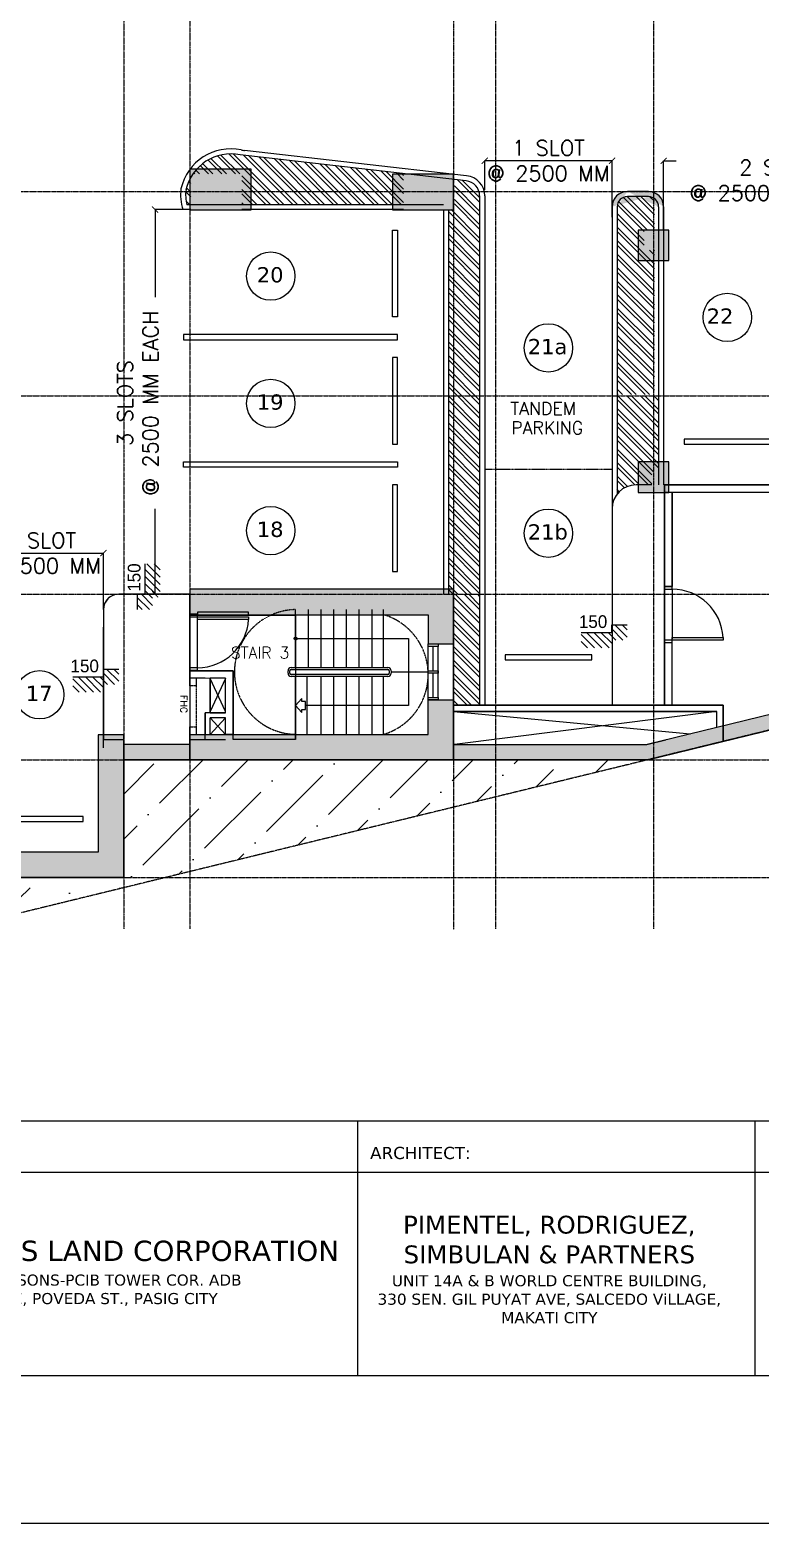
# Model space of a CAD drawing. Header units: inches. Extents: x -189245 to 740841, y -215444 to 469401.
# Drawn here: x -30180 to -15841, y 109162 to 138490 of the extents above; entities that cross this region are included whole.
import ezdxf
from ezdxf.enums import TextEntityAlignment as Align

# ---------------------------------------------------------------- set-up
doc = ezdxf.new("R2010")
doc.units = ezdxf.units.IN
doc.header["$LTSCALE"] = 10
doc.header["$MEASUREMENT"] = 0
for name, pattern in [('GRID NORMAL$0$GRID BASEMENT$0$GRID GROUND$0$GRID$0$$0$PHANTOM', [2.5, 1.25, -0.25, 0.25, -0.25, 0.25, -0.25]), ('HIDDEN', [0.375, 0.25, -0.125]), ('LEOJ', [0.3, 0.2, -0.1])]:
    doc.linetypes.add(name, pattern=pattern)
for name, color, linetype in [('3', 252, 'Continuous'), ('A-CMU PLASTER', 8, 'Continuous'), ('A-CMU WALL', 4, 'Continuous'), ('A-COLUMN HATCH', 252, 'Continuous'), ('a-dim', 8, 'Continuous'), ('A-DOOR', 1, 'Continuous'), ('A-GRID', 8, 'Continuous'), ('A-HATCH-CMU', 8, 'Continuous'), ('A-HATCH-SOLID', 252, 'Continuous'), ('A-HIDDEN', 2, 'HIDDEN'), ('A-PARKING', 252, 'Continuous'), ('A-PARKING EQUIPMENTS', 2, 'Continuous'), ('A-RETAINING HATCH', 252, 'Continuous'), ('A-ROAD', 252, 'Continuous'), ('A-SHEARWALL', 6, 'Continuous'), ('A-STAIR', 1, 'Continuous'), ('A-TEXT', 3, 'Continuous'), ('A-WINDOW', 2, 'Continuous'), ('COL SETOUT', 1, 'Continuous'), ('ELEVATION MARK', 2, 'Continuous'), ('TEXT', 3, 'Continuous'), ('TSG- floor elevations', 251, 'Continuous'), ('TSG- WALL 100', 244, 'Continuous')]:
    doc.layers.add(name, color=color, linetype=linetype)
doc.layers.add('DEFPOINT', color=7, linetype='Continuous', plot=False)
doc.layers.add('Defpoints @ 1', color=7, linetype='Continuous', plot=False)
doc.styles.add('loudet_font200', font='romans.shx')
doc.styles.add('PRSP_Simplex', font='simplex.shx')
doc.styles.add('ROMANS 300', font='romans.shx', dxfattribs={"height": 300})
doc.styles.add('VERDANA', font='verdana.TTF')
doc.dimstyles.get("Standard").update_dxf_attribs({"dimtxt": 0.18, "dimasz": 0.18, "dimexe": 0.18, "dimexo": 0.0625, "dimgap": 0.09, "dimtad": 0, "dimtih": 1, "dimtoh": 1, "dimdec": 4, "dimzin": 0, "dimdsep": 46, "dimtxsty": 'Standard', "dimcen": 0.09, "dimadec": 0, "dimazin": 0, "dimtfac": 1, "dimtdec": 4, "dimtofl": 0, "dimtmove": 0, "dimatfit": 3, "dimfxl": 1, "dimtolj": 1, "dimtzin": 0, "dimarcsym": 0})
pattern_1 = [(135, (-33710.7, 11970.54), (-132.58252, -132.58252), []), (135, (-33710.7, 12058.93), (-132.58252, -132.58252), [])]

# ---------------------------------------------------------------- blocks, each defined once
blk = doc.blocks.new('Park-slot2')
at = {"color": 1}
blk.add_lwpolyline([(800, 1200), (5000, 1200), (5000, 1300), (800, 1300)], close=True, dxfattribs=at)
at = {"color": 2}
blk.add_lwpolyline([(800, 850), (900, 850), (900, -850), (800, -850)], close=True, dxfattribs=at)
blk = doc.blocks.new('STEP')
at = {"color": 1}
for p, q in [((-196, -300), (-496, 0)), ((-54, -300), (-354, 0)), ((0, -213), (-213, 0)), ((220, -150), (0, 70)), ((300, -89), (61, 150)), ((300, 53), (203, 150)), ((-337, -300), (-600, -37)), ((-479, -300), (-600, -179)), ((78, -150), (-72, 0))]:
    blk.add_line(p, q, dxfattribs=at)
at = {"color": 3}
blk.add_lwpolyline([(-600, 0), (0, 0), (0, 150), (300, 150)], dxfattribs=at)
blk.add_attdef('000', (-646, 88), '', height=250, dxfattribs=at)
blk = doc.blocks.new('SW4')
at = {"layer": 'A-HATCH-SOLID', "ltscale": 2}
blk.add_hatch(color=254, dxfattribs=at).paths.add_polyline_path([(500, 500), (500, -575), (0, -575), (0, 0), (-4675, 0), (-4675, 500)])
at = {"layer": 'A-SHEARWALL', "color": 4}
blk.add_lwpolyline([(-4675, 500), (-4675, 0), (0, 0), (0, -575), (500, -575), (500, 500), (-4675, 500)], dxfattribs=at)
blk = doc.blocks.new('_ARCHTICK')
at = {"color": 0, "linetype": 'ByBlock', "ltscale": 20, "const_width": 0.15}
blk.add_lwpolyline([(-0.5, -0.5), (0.5, 0.5)], dxfattribs=at)
blk = doc.blocks.new('*D915')
at = {"layer": 'a-dim', "color": 1, "lineweight": -2}
for p, q in [((-17736, 134561), (-17736, 135919)), ((-17736, 135919), (-17487, 135919)), ((-12736, 135919), (-13330, 135919)), ((-12736, 134254), (-12736, 135919))]:
    blk.add_line(p, q, dxfattribs=at)
at = {"layer": 'Defpoints', "color": 0}
for p in [(-12736, 135919), (-17736, 134561), (-12736, 134254)]:
    blk.add_point(p, dxfattribs=at)
at = {"layer": 'a-dim', "color": 1, "lineweight": -2, "xscale": 120, "yscale": 120, "zscale": 120, "rotation": 180}
blk.add_blockref('_ARCHTICK', (-17736, 135919), dxfattribs=at)
at = {"layer": 'a-dim', "color": 1, "lineweight": -2, "xscale": 120, "yscale": 120, "zscale": 120}
blk.add_blockref('_ARCHTICK', (-12736, 135919), dxfattribs=at)
at = {"layer": 'a-dim', "color": 3, "insert": (-15409, 135535), "char_height": 300, "attachment_point": 5, "style": 'ROMANS 300'}
blk.add_mtext('\\A1;2 SLOTS\\P@ 2500 MM EACH', dxfattribs=at)
blk = doc.blocks.new('*D736')
at = {"layer": 'a-dim', "color": 1, "lineweight": -2}
for p, q in [((-27175, 134961), (-27720, 134961)), ((-27720, 134961), (-27720, 133239)), ((-27720, 127404), (-27720, 129081)), ((-27036, 127404), (-27720, 127404))]:
    blk.add_line(p, q, dxfattribs=at)
at = {"layer": 'Defpoints', "color": 0}
for p in [(-27720, 134961), (-27175, 134961), (-27036, 127404)]:
    blk.add_point(p, dxfattribs=at)
at = {"layer": 'a-dim', "color": 1, "lineweight": -2, "xscale": 120, "yscale": 120, "zscale": 120}
for p, rotation in [((-27720, 134961), 90), ((-27720, 127404), 270)]:
    blk.add_blockref('_ARCHTICK', p, dxfattribs=dict(at, rotation=rotation))
at = {"layer": 'a-dim', "color": 3, "insert": (-28061, 131160), "char_height": 300, "attachment_point": 5, "rotation": 90, "style": 'ROMANS 300'}
blk.add_mtext('\\A1;3 SLOTS \\P@ 2500 MM EACH', dxfattribs=at)
blk = doc.blocks.new('*D918')
at = {"layer": 'a-dim', "color": 1, "lineweight": -2}
for p, q in [((-31236, 127637), (-31236, 128213)), ((-31236, 128213), (-28736, 128213)), ((-28736, 127104), (-28736, 128213))]:
    blk.add_line(p, q, dxfattribs=at)
at = {"layer": 'Defpoints', "color": 0}
for p in [(-28736, 128213), (-31236, 127637), (-28736, 127104)]:
    blk.add_point(p, dxfattribs=at)
at = {"layer": 'a-dim', "color": 1, "lineweight": -2, "xscale": 120, "yscale": 120, "zscale": 120, "rotation": 180}
blk.add_blockref('_ARCHTICK', (-31236, 128213), dxfattribs=at)
at = {"layer": 'a-dim', "color": 1, "lineweight": -2, "xscale": 120, "yscale": 120, "zscale": 120}
blk.add_blockref('_ARCHTICK', (-28736, 128213), dxfattribs=at)
at = {"layer": 'a-dim', "color": 3, "insert": (-29986, 128213), "char_height": 300, "attachment_point": 5, "style": 'ROMANS 300'}
blk.add_mtext('\\A1;1 SLOT\\P@ 2500 MM', dxfattribs=at)
blk = doc.blocks.new('*D746')
at = {"layer": 'a-dim', "color": 1, "lineweight": -2}
for p, q in [((-21248, 135345), (-21248, 135921)), ((-21248, 135921), (-18748, 135921)), ((-18748, 134812), (-18748, 135921))]:
    blk.add_line(p, q, dxfattribs=at)
at = {"layer": 'Defpoints', "color": 0}
for p in [(-18748, 135921), (-21248, 135345), (-18748, 134812)]:
    blk.add_point(p, dxfattribs=at)
at = {"layer": 'a-dim', "color": 1, "lineweight": -2, "xscale": 120, "yscale": 120, "zscale": 120, "rotation": 180}
blk.add_blockref('_ARCHTICK', (-21248, 135921), dxfattribs=at)
at = {"layer": 'a-dim', "color": 1, "lineweight": -2, "xscale": 120, "yscale": 120, "zscale": 120}
blk.add_blockref('_ARCHTICK', (-18748, 135921), dxfattribs=at)
at = {"layer": 'a-dim', "color": 3, "insert": (-19998, 135921), "char_height": 300, "attachment_point": 5, "style": 'ROMANS 300'}
blk.add_mtext('\\A1;1 SLOT\\P@ 2500 MM', dxfattribs=at)
blk = doc.blocks.new('1')
at = {"layer": 'A-DOOR'}
blk.add_circle((0, 0), 475, dxfattribs=at)
at = {"layer": 'TEXT', "style": 'VERDANA'}
blk.add_attdef('15B', (-404, -124), '', height=300, dxfattribs=at)

msp = doc.modelspace()

# ---------------------------------------------------------------- hatches: boundary and pattern name
at = {"layer": 'A-HATCH-CMU'}
h = msp.add_hatch(dxfattribs=at)
h.set_pattern_fill('ANSI36', color=256, scale=5000, style=0)
h.set_pattern_definition([(45, (-33710.7, 121641.35), (331.456, 1215.34), [1562.5, -312.5, 0, -312.5])])
h.paths.add_polyline_path([(-28335.98035, 124153.88317), (-28335.98035, 121841.34986), (-28700.96013, 121841.34986), (-28700.96013, 121641.34986), (-36602.47888, 121641.34986), (-37502.59696, 126785.80913), (-38391.62622, 134053.11762), (-38907.60135, 141356.50818), (-39048.76609, 148656.51947), (-38812.2577, 155943.94953), (-38588.89224, 158599.02413), (-38199.30315, 163229.69781), (-37238.09484, 170299.74916), (-36403.45569, 174766.41645), (-28335.96471, 174766.41645), (-28335.96471, 172453.88317), (-19618.61237, 172453.88317), (-36484.54038, 177284.87615), (-37120.38529, 173852.79345), (-37737.27581, 170427.90716), (-38664.92755, 163146.76286), (-39219.51338, 155817.71555), (-39288.65133, 152160.97082), (-39395.69804, 148489.83325), (-39192.1149, 141152.6571), (-38901.93197, 137484.11599), (-38566.09667, 133618.77037), (-38134.21254, 130166.69027), (-37699.22107, 126842.89482), (-37028.10899, 123095.04311), (-36380.58756, 119679.47698), (-18533.81449, 124037.89483), (-18533.81449, 124153.88317)])
at = {"layer": 'A-HATCH-SOLID', "ltscale": 2}
for points in [[(-22360.98035, 124653.88317), (-22360.98035, 125328.88317), (-21860.98035, 125328.88317), (-21860.98035, 124653.88317), (-21860.98035, 124153.88317), (-27035.98035, 124153.88317), (-27035.98035, 124653.88317)], [(-28335.98035, 124641.34986), (-28835.98035, 124641.34986), (-28835.98035, 122341.34986), (-33710.98035, 122341.34986), (-33710.98035, 121841.34986), (-28335.98035, 121841.34986)]]:
    msp.add_hatch(color=254, dxfattribs=at).paths.add_polyline_path(points)
at = {"layer": 'A-PARKING'}
h = msp.add_hatch(dxfattribs=at)
h.set_pattern_fill('ANSI32', color=8, scale=500, angle=90, style=0)
h.set_pattern_definition(pattern_1)
h.paths.add_polyline_path([(-27017.02597, 135599.94389, 0.0747429177), (-27113.97969, 135350.54691, 0.0121389582), (-27118.33467, 135313.67506), (-27017.02597, 135313.69086)])
h.paths.add_polyline_path([(-27017.02597, 135313.69086), (-27118.33467, 135313.67506, 0.0857024991), (-27098.13381, 135054.20404), (-27017.02597, 135054.20833)])
h.paths.add_polyline_path([(-26049.67581, 136033.27229, 0.3036279182), (-26978.69004, 135661.07958), (-26017.02597, 135661.07958), (-26017.02597, 135313.84681), (-22842.05731, 135314.34193), (-22842.05731, 135661.66683), (-22800.57559, 135661.66683)])
h.paths.add_polyline_path([(-22842.05731, 135314.34193), (-26017.02597, 135313.84681), (-26017.02597, 135054.26121), (-22842.05731, 135054.42911)])
h.paths.add_polyline_path([(-21613.94681, 135525.94996), (-21842.05731, 135552.03937), (-21842.05731, 135314.49788), (-21361.26009, 135314.57286, 0.2990922255)])
h.paths.add_polyline_path([(-21348.48035, 135227.94419, 0.0733646331), (-21361.26009, 135314.57286), (-21842.05731, 135314.49788), (-21842.05731, 134961.66683), (-21960.98072, 134961.66683), (-21960.78461, 131327.00811), (-21348.48035, 131327.46567)])
h.paths.add_polyline_path([(-21348.48035, 131327.46567), (-21960.78461, 131327.00811), (-21960.57333, 127411.07958), (-21348.48035, 127411.07958)])
h = msp.add_hatch(dxfattribs=at)
h.set_pattern_fill('ANSI32', color=8, scale=500, angle=90, style=0)
h.set_pattern_definition(pattern_1)
h.paths.add_polyline_path([(-17917.02598, 134161.07958), (-18117.02597, 134161.07958), (-18117.02597, 134561.07958), (-17917.02598, 134561.07958), (-17917.02598, 135175.78492, 0.1607200889), (-18036.05227, 135215.05925), (-18448.55227, 135215.05925, 0.4220904961), (-18648.48035, 135009.6962), (-18648.48035, 131329.48334), (-17917.02598, 131330.02994)])
h = msp.add_hatch(dxfattribs=at)
h.set_pattern_fill('ANSI32', color=8, scale=500, angle=90, style=0)
h.set_pattern_definition([(135, (-18648.48, 129373.06), (-132.583, -132.583), []), (135, (-18648.48, 129461.44), (-132.583, -132.583), [])])
h.paths.add_polyline_path([(-17935.98036, 131304.45048), (-18648.48035, 131304.42483), (-18648.48035, 129373.05553, -0.2307292454), (-18277.48035, 129553.88317), (-17967.02597, 129553.88317), (-17967.02597, 129803.88317), (-17935.98036, 129803.88317)])
h.paths.add_polyline_path([(-17836.0034, 131304.45408), (-17935.98036, 131304.45048), (-17935.98036, 129803.88317), (-17835.98364, 129803.88317)])
h = msp.add_hatch(dxfattribs=at)
h.set_pattern_fill('ANSI32', color=8, scale=500, angle=90, style=0)
h.set_pattern_definition([(135, (-21860.98, 125228.88), (-132.583, -132.583), []), (135, (-21860.98, 125317.27), (-132.583, -132.583), [])])
h.paths.add_polyline_path([(-21348.48035, 127403.88317), (-21860.98035, 127403.88317), (-21860.98035, 127003.88317), (-21860.98035, 126328.88317), (-21860.98035, 125228.88317), (-21348.48035, 125228.88317)])
at = {"layer": 'A-RETAINING HATCH', "ltscale": 2}
h = msp.add_hatch(color=256, dxfattribs=at)
h.paths.add_polyline_path([(-33710.98035, 174466.41645), (-36154.79826, 174466.41645), (-36919.45453, 170416.55586), (-36940.82955, 170259.33448), (-37901.00309, 163196.89424), (-38512.67928, 155926.09267), (-38748.67197, 148654.55267), (-38607.80593, 141369.98807), (-38092.91343, 134081.92157), (-37205.75487, 126829.90499), (-36385.40563, 122141.34986), (-33710.98035, 122141.34986), (-33710.98035, 121841.34986), (-36637.47257, 121841.34986), (-37502.59696, 126785.80913), (-38391.62622, 134053.11762), (-38907.60135, 141356.50819), (-39048.76609, 148656.51948), (-38812.25769, 155943.94953), (-38199.35805, 163229.29404), (-37238.09484, 170299.74916), (-37215.67917, 170464.62491), (-36403.45569, 174766.41645), (-33710.98035, 174766.41648)])
h.paths.add_polyline_path([(-27035.98035, 172453.88317), (-28335.98035, 172453.88317), (-28335.98035, 172153.88317), (-27035.98035, 172153.88317)])
h.paths.add_polyline_path([(-21635.94908, 172153.88317), (-19660.62503, 172153.88317), (-15035.94908, 170832.68086), (-15035.94908, 167153.88317), (-2158.97239, 167153.88317), (13464.01965, 162690.59265), (13464.01965, 155053.88317), (13764.01965, 155053.88317), (13764.01965, 162916.88895), (-2116.95962, 167453.88314), (-14735.94908, 167453.88314), (-14735.94908, 171058.97715), (-19618.61237, 172453.88317), (-21635.94908, 172453.88317)])
h.paths.add_polyline_path([(13464.01965, 132157.45303), (13464.01965, 141553.41648), (13764.01965, 141553.41648), (13764.01965, 131921.89602), (13764.01966, 131921.89602), (-18046.87211, 124153.88317), (-21860.98035, 124153.88317), (-21860.98035, 124453.88317), (-18082.97077, 124453.88317)])
h.paths.add_polyline_path([(-27035.98035, 124453.88317), (-28335.98035, 124453.88317), (-28335.98035, 124153.88317), (-27035.98035, 124153.88317)])
h.paths.add_polyline_path([(13464.01965, 147553.88317), (13464.01965, 149053.41648)])
edge = h.paths.add_edge_path()
edge.add_line((13764.01965, 155053.88317), (13764.01965, 162916.88895))
edge.add_line((13464.01965, 155053.88317), (13464.01965, 162053.88317))
edge.add_line((13464.01965, 150653.88317), (13464.01965, 153553.41648))
edge.add_line((13464.01965, 143153.88317), (13464.01965, 145953.88317))
edge.add_line((13464.01965, 150653.88317), (13464.01965, 153353.88317))
edge.add_line((13464.01965, 143253.88317), (13464.01965, 145953.88317))
h.paths.add_polyline_path([(-21635.94908, 172453.88317), (-21860.98035, 172453.88317), (-21860.98035, 172153.88317), (-21635.94908, 172153.88317)])
h.paths.add_polyline_path([(13764.01965, 153553.41648), (13364.01965, 153553.41648), (13364.01965, 150553.41648), (13764.01965, 150553.41648)])
h.paths.add_polyline_path([(13764.01965, 149053.41648), (13364.01965, 149053.41648), (13364.01965, 147553.41648), (13764.01965, 147553.41648)])
h.paths.add_polyline_path([(13764.01965, 146053.41648), (13364.01965, 146053.41648), (13364.01965, 143053.41648), (13764.01965, 143053.41648)])
at = {"layer": 'COL SETOUT'}
h = msp.add_hatch(color=254, dxfattribs=at)
h.paths.add_polyline_path([(4864.01965, 164688.56028), (5464.01965, 164688.56028), (5464.01965, 165288.56028), (4864.01965, 165288.56028)])
h.paths.add_polyline_path([(-3235.98035, 166677.88317), (-2635.98035, 166677.88317), (-2635.98035, 167277.88317), (-3235.98035, 167277.88317)])
h.paths.add_polyline_path([(-9235.98035, 166677.88317), (-8635.98035, 166677.88317), (-8635.98035, 167277.88317), (-9235.98035, 167277.88317)])
h.paths.add_polyline_path([(-9235.98035, 162053.88317), (-8635.98035, 162053.88317), (-8635.98035, 162653.88317), (-9235.98035, 162653.88317)])
h.paths.add_polyline_path([(-15235.98035, 162053.88317), (-14635.98035, 162053.88317), (-14635.98035, 162653.88317), (-15235.98035, 162653.88317)])
h.paths.add_polyline_path([(-15235.98035, 166677.88317), (-14635.98035, 166677.88317), (-14635.98035, 167277.88317), (-15235.98035, 167277.88317)])
h.paths.add_polyline_path([(-23060.98035, 161653.88317), (-23060.98035, 160953.88317), (-21860.98035, 160953.88317), (-21860.98035, 161653.88317)])
h.paths.add_polyline_path([(-33710.98035, 169753.88317), (-33710.98035, 169053.88317), (-32510.98035, 169053.88317), (-32510.98035, 169753.88317)])
h.paths.add_polyline_path([(-33710.98035, 165653.88317), (-33710.98035, 164953.88317), (-32510.98035, 164953.88317), (-32510.98035, 165653.88317)])
h.paths.add_polyline_path([(-33710.98035, 157653.88317), (-33710.98035, 156953.88317), (-32510.98035, 156953.88317), (-32510.98035, 157653.88317)])
h.paths.add_polyline_path([(-33010.98035, 148903.88317), (-33710.98035, 148903.88317), (-33710.98035, 147703.88317), (-33010.98035, 147703.88317)])
h.paths.add_polyline_path([(-27035.98035, 135753.88317), (-27035.98035, 134953.88317), (-25835.98035, 134953.88317), (-25835.98035, 135753.88317)])
h.paths.add_polyline_path([(-23060.98035, 135653.88317), (-23060.98035, 134953.88317), (-21860.98035, 134953.88317), (-21860.98035, 135653.88317)])
h.paths.add_polyline_path([(-33710.98035, 131653.88317), (-33710.98035, 130953.88317), (-32510.98035, 130953.88317), (-32510.98035, 131653.88317)])
h.paths.add_polyline_path([(-33710.98035, 127553.88317), (-33710.98035, 126853.88317), (-32510.98035, 126853.88317), (-32510.98035, 127553.88317)])
h = msp.add_hatch(color=254, dxfattribs=at)
h.paths.add_polyline_path([(-18235.97976, 129403.88317), (-17635.97976, 129403.88317), (-17635.97976, 130003.88317), (-18235.97976, 130003.88317)])
h.paths.add_polyline_path([(-12235.98035, 129403.88317), (-11635.98035, 129403.88317), (-11635.98035, 130003.88317), (-12235.98035, 130003.88317)])
h.paths.add_polyline_path([(-6235.98035, 129404.3497), (-5635.98035, 129404.3497), (-5635.98035, 130004.3497), (-6235.98035, 130004.3497)])
h.paths.add_polyline_path([(-235.98035, 129403.88317), (364.01965, 129403.88317), (364.01965, 130003.88317), (-235.98035, 130003.88317)])
h.paths.add_polyline_path([(2664.01965, 129403.88317), (3264.01965, 129403.88317), (3264.01965, 130003.88317), (2664.01965, 130003.88317)])
h.paths.add_polyline_path([(7035.56447, 130308.82722), (7618.85782, 130449.42904), (7478.256, 131032.72238), (6894.96265, 130892.12056)])
h.paths.add_polyline_path([(6106.23214, 134433.58392), (6690.85418, 134568.55455), (6555.88354, 135153.17659), (5971.2615, 135018.20596)])
h.paths.add_polyline_path([(13158.19799, 131805.44429), (13741.49134, 131946.0461), (13600.88952, 132529.33945), (13017.59617, 132388.73763)])
h.paths.add_polyline_path([(13179.2615, 136120.38991), (13763.88354, 136255.36054), (13628.91291, 136839.98258), (13044.29087, 136705.01195)])
h.paths.add_polyline_path([(13164.01965, 141553.88317), (13764.01965, 141553.88317), (13764.01965, 143053.88317), (13164.01965, 143053.88317)])
h.paths.add_polyline_path([(13164.01965, 146053.88317), (13764.01965, 146053.88317), (13764.01965, 147553.88317), (13164.01965, 147553.88317)])
h.paths.add_polyline_path([(13164.01965, 149053.88317), (13764.01965, 149053.88317), (13764.01965, 150553.88317), (13164.01965, 150553.88317)])
h.paths.add_polyline_path([(13164.01965, 153553.88317), (13764.01965, 153553.88317), (13764.01965, 155053.88317), (13164.01965, 155053.88317)])
h.paths.add_polyline_path([(13164.01965, 162076.48206), (13764.01965, 162076.48206), (13764.01965, 162676.48206), (13164.01965, 162676.48206)])
h.paths.add_polyline_path([(5664.01965, 162053.88317), (6264.01965, 162053.88317), (6264.01965, 162653.88317), (5664.01965, 162653.88317)], flags=17)
h.paths.add_polyline_path([(-285.98035, 146353.88317), (414.01965, 146353.88317), (414.01965, 147553.88317), (-285.98035, 147553.88317)], flags=17)
h.paths.add_polyline_path([(-285.98035, 141553.88317), (414.01965, 141553.88317), (414.01965, 142753.88317), (-285.98035, 142753.88317)], flags=17)
h.paths.add_polyline_path([(-6285.98035, 141553.88317), (-5585.98035, 141553.88317), (-5585.98035, 142753.88317), (-6285.98035, 142753.88317)], flags=17)
h.paths.add_polyline_path([(-12285.98035, 141553.88317), (-11585.98035, 141553.88317), (-11585.98035, 142753.88317), (-12285.98035, 142753.88317)], flags=17)
h.paths.add_polyline_path([(-12285.98035, 146353.88317), (-11585.98035, 146353.88317), (-11585.98035, 147553.88317), (-12285.98035, 147553.88317)], flags=17)
h.paths.add_polyline_path([(-18285.98035, 146353.88317), (-17585.98035, 146353.88317), (-17585.98035, 147553.88317), (-18285.98035, 147553.88317)])
edge = h.paths.add_edge_path()
edge.add_line((-2592.23035, 167053.88317), (6331.07934, 162203.88317))
edge.add_arc((-11742.23035, 141353.88317), 200, 270, 360)
edge.add_arc((-11742.23035, 141353.88317), 300, 270, 360)
edge.add_line((-12142.23035, 141153.88317), (-11742.23035, 141153.88317))
edge.add_line((-12142.23035, 141053.88317), (-11742.23035, 141053.88317))
edge.add_arc((-12142.23035, 141353.88317), 200, 180, 270)
edge.add_arc((-12142.23035, 141353.88317), 300, 180, 270)
h = msp.add_hatch(color=254, dxfattribs=at)
h.paths.add_polyline_path([(-18235.98036, 133958.04826), (-17635.98036, 133958.04826), (-17635.98036, 134558.04826), (-18235.98036, 134558.04826)])
h.paths.add_polyline_path([(-235.98133, 133960.69607), (364.01867, 133960.69607), (364.01867, 134560.69607), (-235.98133, 134560.69607)])
h.paths.add_polyline_path([(-6235.98121, 133959.83461), (-5635.98121, 133959.83461), (-5635.98121, 134559.83461), (-6235.98121, 134559.83461)])
h.paths.add_polyline_path([(-12235.98108, 133958.96918), (-11635.98108, 133958.96918), (-11635.98108, 134558.96918), (-12235.98108, 134558.96918)])
edge = h.paths.add_edge_path()
edge.add_arc((-18036.05227, 135015.05925), 200, 0, 90)
edge.add_arc((-18036.05227, 135015.05925), 300, 0, 90)
edge.add_arc((-18448.55227, 135015.05925), 200, 90, 180)
edge.add_arc((-18448.55227, 135015.05925), 300, 90, 180)
edge.add_line((-18036.05227, 135215.05925), (-18448.55227, 135215.05925))
edge.add_line((-18036.05227, 135315.05925), (-18448.55227, 135315.05925))
h.paths.add_polyline_path([(-5089.55178, 136586.54288), (-782.40892, 136586.54288), (-782.40892, 135636.54288), (-5089.55178, 135636.54288)], flags=9)
h.paths.add_polyline_path([(-11089.55178, 136330.10951), (-6782.40892, 136330.10951), (-6782.40892, 135380.10951), (-11089.55178, 135380.10951)], flags=9)
h.paths.add_polyline_path([(-17562.28101, 136010.10951), (-13255.13815, 136010.10951), (-13255.13815, 135060.10951), (-17562.28101, 135060.10951)], flags=9)

# ---------------------------------------------------------------- linework, layer by layer
at = {"color": 2}
for points in [[(-26885.98035, 126961.04379), (-26885.98035, 127011.04379), (-27035.98035, 127011.04379), (-27035.98035, 126961.04379)], [(-26885.98035, 127053.88317), (-26885.98035, 127003.88317), (-25885.98035, 127003.88317), (-25885.98035, 127053.88317)], [(-26885.98035, 125911.04379), (-26885.98035, 125961.04379), (-27035.98035, 125961.04379), (-27035.98035, 125911.04379)], [(-29135.96435, 122941.35245), (-29135.96435, 123041.35245), (-30835.96435, 123041.35245), (-30835.96435, 122941.35245)]]:
    msp.add_lwpolyline(points, close=True, dxfattribs=at)
at = {"layer": '3', "color": 3, "linetype": 'GRID NORMAL$0$GRID BASEMENT$0$GRID GROUND$0$GRID$0$$0$PHANTOM', "flags": 128}
msp.add_lwpolyline([(17371.35219, 161873.70839), (16907.36937, 153196.10388), (17289.02822, 141092.11956), (18264.2428, 133020.82124), (-36399.54194, 119672.28056), (-37656.67603, 126517.80566), (-38611.74904, 133815.57488), (-39192.1149, 141152.6571), (-39395.69803, 148489.83325), (-39219.51338, 155817.71555), (-38664.92755, 163146.76286), (-37737.27581, 170427.90716), (-36503.49476, 177277.67973), (17390.30657, 161880.9048)], dxfattribs=at)
msp.add_lwpolyline([(17371.35219, 161873.70839), (16907.36937, 153196.10388), (17289.02822, 141092.11956), (18264.2428, 133020.82124), (-36399.54194, 119672.28056), (-37656.67603, 126517.80566), (-38611.74904, 133815.57488), (-39192.1149, 141152.6571), (-39395.69803, 148489.83325), (-39219.51338, 155817.71555), (-38664.92755, 163146.76286), (-37737.27581, 170427.90716), (-36503.49476, 177277.67973), (17390.30657, 161880.9048)], dxfattribs=at)
at = {"layer": 'A-CMU PLASTER'}
for p, q in [((-12123.27597, 129553.88317), (-17717.02597, 129553.88317)), ((-17717.02597, 129553.88317), (-17717.02597, 127555.6861)), ((-17567.02597, 129403.88317), (-17567.02597, 127555.6861)), ((-12123.27597, 129403.88317), (-17567.02597, 129403.88317))]:
    msp.add_line(p, q, dxfattribs=at)
at = {"layer": 'A-CMU WALL'}
for p, q in [((-17717.02597, 127555.6861), (-17567.02597, 127555.6861)), ((-17717.02597, 126455.6861), (-17567.02597, 126455.6861)), ((-16692.02597, 125103.88317), (-21860.98035, 125103.88317)), ((-16692.02597, 124793.54284), (-16692.02597, 125103.88317)), ((-16567.02597, 125228.88317), (-16567.02597, 124824.06703)), ((-21842.02597, 124453.88317), (-18064.01639, 124453.88317)), ((-18064.01639, 124453.88317), (-17692.02597, 124544.72081))]:
    msp.add_line(p, q, dxfattribs=at)
at = {"layer": 'A-CMU WALL', "color": 8}
for p, q in [((-17717.02597, 126455.6861), (-17717.02597, 125228.88317)), ((-17717.02597, 125228.88317), (-21860.98035, 125228.88317)), ((-16567.02597, 125228.88317), (-17567.02597, 125228.88317))]:
    msp.add_line(p, q, dxfattribs=at)
at = {"layer": 'A-CMU WALL', "color": 1, "linetype": 'Continuous'}
for p, q in [((-26336.97134, 125102.88317), (-26636.97134, 125752.88317)), ((-26336.97134, 125752.88317), (-26636.97134, 125102.88317)), ((-26336.97134, 124652.88317), (-26636.97134, 124977.88317)), ((-26336.97134, 124977.88317), (-26636.97134, 124652.88317))]:
    msp.add_line(p, q, dxfattribs=at)
at = {"layer": 'A-CMU WALL', "linetype": 'Continuous'}
for p, q in [((-26636.97134, 125077.88317), (-26636.97134, 125752.88317)), ((-26636.97134, 124652.88317), (-26636.97134, 124977.88317)), ((-26636.41311, 124652.88199), (-26636.41311, 124977.88199)), ((-26736.97134, 124652.88317), (-26736.97134, 124653.88317))]:
    msp.add_line(p, q, dxfattribs=at)
at = {"layer": 'A-CMU WALL'}
for points in [[(-17567.02597, 127555.6861), (-17567.02597, 129403.88317), (-17717.02597, 129403.88317), (-17717.02597, 127555.6861)], [(-17717.02597, 126455.6861), (-17717.02597, 125228.88317)], [(-17567.02597, 125228.88317), (-17567.02597, 125228.88317), (-17567.02597, 126455.6861)], [(-17717.02597, 125228.88317), (-21860.98035, 125228.88317), (-21860.98035, 125103.88317), (-16692.02597, 125103.88317)], [(-16567.02597, 125103.88317), (-16567.02597, 125228.88317), (-17567.02597, 125228.88317)]]:
    msp.add_lwpolyline(points, dxfattribs=at)
msp.add_lwpolyline([(-17715.98035, 129553.88317), (2802.10639, 129553.88317), (2187.83942, 129403.88317), (-17715.98035, 129403.88317)], close=True, dxfattribs=at)
at = {"layer": 'A-CMU WALL', "linetype": 'Continuous'}
for points in [[(-26337.40409, 125077.88199), (-26736.41311, 125077.88199), (-26736.41311, 124652.88199)], [(-26336.97134, 125077.88317), (-26636.97134, 125077.88317)], [(-26336.97134, 124977.88317), (-26636.97134, 124977.88317)], [(-26335.98035, 124977.88317), (-26634.98936, 124977.88317)]]:
    msp.add_lwpolyline(points, dxfattribs=at)
at = {"layer": 'A-CMU WALL', "color": 8, "linetype": 'Continuous'}
msp.add_lwpolyline([(-26335.98035, 125077.88317), (-26634.98936, 125077.88317)], dxfattribs=at)
at = {"layer": 'A-COLUMN HATCH', "color": 2}
msp.add_line((-17967.02597, 129553.88317), (-18277.48035, 129553.88317), dxfattribs=at)
for points in [[(-22960.98035, 132054.19542), (-23060.98035, 132054.19542), (-23060.98035, 130354.19542), (-22960.98035, 130354.19542)], [(-19148.55219, 126114.59043), (-19148.55219, 126214.59043), (-20848.55219, 126214.59043), (-20848.55219, 126114.59043)]]:
    msp.add_lwpolyline(points, close=True, dxfattribs=at)
at = {"layer": 'A-DOOR', "color": 1}
for p, q in [((-17717.02597, 127505.6861), (-17717.02597, 126505.6861)), ((-17567.02597, 127505.6861), (-17567.02597, 126530.6861)), ((-27035.98035, 126953.88317), (-27035.98035, 125953.88317))]:
    msp.add_line(p, q, dxfattribs=at)
at = {"layer": 'A-DOOR', "color": 8}
for p, q in [((-27035.98035, 125961.04379), (-27035.98035, 126961.04379)), ((-26885.98035, 125961.04379), (-26885.98035, 126961.04379))]:
    msp.add_line(p, q, dxfattribs=at)
at = {"layer": 'A-DOOR', "color": 2}
for points in [[(-17567.02597, 127505.6861), (-17567.02597, 127555.6861), (-17717.02597, 127555.6861), (-17717.02597, 127505.6861)], [(-17567.02597, 126455.6861), (-17567.02597, 126505.6861), (-17717.02597, 126505.6861), (-17717.02597, 126455.6861)], [(-17567.02597, 126505.6861), (-17567.02597, 126555.6861), (-16567.02597, 126555.6861), (-16567.02597, 126505.6861)]]:
    msp.add_lwpolyline(points, close=True, dxfattribs=at)
at = {"layer": 'A-DOOR', "color": 1}
for centre, start, end in [((-17572.96407, 126498.11968), 3.275270886, 89.662330542), ((-26891.91845, 126968.61022), 270.337669458, 356.724729114)]:
    msp.add_arc(centre, 1007.58392, start, end, dxfattribs=at)
at = {"layer": 'A-GRID', "linetype": 'GRID NORMAL$0$GRID BASEMENT$0$GRID GROUND$0$GRID$0$$0$PHANTOM'}
for p, q in [((-28335.98035, 178562.49557), (-28335.98035, 120834.15344)), ((-27041.8204, 178559.12381), (-27041.8204, 120830.78168)), ((-21035.98035, 178562.49557), (-21035.98035, 120834.15344)), ((-17935.98035, 178562.49557), (-17935.98036, 120834.15344)), ((-21860.98035, 177562.64506), (-21860.98035, 120821.92861)), ((23234.69143, 135313.55423), (-43780.74842, 135303.88317))]:
    msp.add_line(p, q, dxfattribs=at)
at = {"layer": 'A-GRID', "color": 1}
for p, q in [((-21860.98035, 125103.88317), (-17214.43909, 124665.97295)), ((-16692.02597, 125103.88317), (-21842.02597, 124453.88317))]:
    msp.add_line(p, q, dxfattribs=at)
at = {"layer": 'A-GRID', "linetype": 'GRID NORMAL$0$GRID BASEMENT$0$GRID GROUND$0$GRID$0$$0$PHANTOM'}
for points in [[(-43780.71688, 131303.52018), (23234.69143, 131305.93244)], [(-43780.74842, 127403.88317), (23234.69143, 127403.88317)], [(-43780.74842, 124153.88317), (23234.69143, 124153.88317)], [(-43780.74842, 121841.34986), (23234.7224, 121841.34986)]]:
    msp.add_lwpolyline(points, dxfattribs=at)
at = {"layer": 'A-HIDDEN', "color": 1}
msp.add_line((-18748.48035, 129853.88317), (-21248.48035, 129853.88317), dxfattribs=at)
at = {"layer": 'A-PARKING EQUIPMENTS'}
for p, q in [((-26885.98035, 126961.04379), (-25885.98035, 126961.04379)), ((-26885.98035, 126911.04379), (-26885.98035, 126961.04379)), ((-25885.98035, 126911.04379), (-26885.98035, 126911.04379)), ((-25885.98035, 126961.04379), (-25885.98035, 126911.04379)), ((-27035.96485, 125604.01835), (-27035.96485, 125753.88317)), ((-26910.96485, 125604.01835), (-26910.96485, 125753.88317)), ((-27035.96485, 124654.15353), (-27035.96485, 124804.01835)), ((-26910.96485, 124654.15353), (-26910.96485, 124804.01835))]:
    msp.add_line(p, q, dxfattribs=at)
at = {"layer": 'A-PARKING EQUIPMENTS', "color": 3, "linetype": 'LEOJ'}
msp.add_lwpolyline([(-27035.96485, 124804.01835), (-26910.96485, 124804.01835), (-26910.96485, 125604.01835), (-27035.96485, 125604.01835)], close=True, dxfattribs=at)
at = {"layer": 'A-ROAD'}
for p, q in [((-21603.62035, 135625.42071), (-25963.33088, 136117.46641)), ((-21614.83535, 135526.05158), (-26049.67581, 136033.27229)), ((-21348.48035, 135227.94419), (-21348.48035, 125228.88317)), ((-21248.48035, 135227.94419), (-21248.48035, 125228.88317)), ((-18036.05227, 135315.05925), (-18448.55227, 135315.05925)), ((-18036.05227, 135215.05925), (-18448.55227, 135215.05925)), ((-27017.02597, 134961.07958), (-27174.61012, 134961.07958)), ((-22060.98564, 135054.47041), (-27098.13381, 135054.20404)), ((-22842.05731, 134961.66683), (-26017.02597, 134961.07958)), ((-22060.98072, 134961.66683), (-22060.57294, 127403.88317)), ((-21960.98072, 134961.66683), (-21960.57294, 127403.88856)), ((-18748.48035, 135008.49069), (-18748.48035, 129082.88317)), ((-18648.48035, 135009.6962), (-18648.48035, 129373.05553)), ((-17836.05228, 135015.12358), (-17835.98035, 129553.88317)), ((-17736.05227, 135015.05925), (-17735.98035, 129553.88317)), ((-27035.98035, 127403.88317), (-28435.946, 127403.88317)), ((-28735.946, 127103.88521), (-28735.96335, 124553.88317)), ((-28735.94836, 124388.16913), (-28736.07291, 126757.32144)), ((-28335.98035, 122391.34986), (-28335.98035, 123041.34986))]:
    msp.add_line(p, q, dxfattribs=at)
at = {"layer": 'A-ROAD', "color": 1}
msp.add_line((-18748.48035, 129082.88317), (-18748.48035, 125228.88317), dxfattribs=at)
at = {"layer": 'A-ROAD'}
for centre, radius, start, end in [((-26235.98033, 135152.7664), 1000, 78.053103126, 167.532775383), ((-24124.52902, 145131.83315), 9200, 258.053103126, 258.470656543), ((-26235.98033, 135152.7664), 900, 78.053103126, 167.532775383), ((-21648.48035, 135227.94419), 300, 0, 83.560731533), ((-21648.48035, 135227.94419), 400, 0, 83.560731533), ((-26356.89899, 135242.434), 864.76112, 171.607597023, 198.987088532), ((-26356.89899, 135242.434), 764.76112, 171.607597023, 194.248569819), ((-18448.55227, 135015.05925), 300, 90, 180), ((-18448.55227, 135015.05925), 200, 90, 180), ((-18036.05227, 135015.05925), 300, 0, 90), ((-18036.05227, 135015.05925), 200, 0, 90), ((-28435.946, 127103.88317), 300, 90, 179.999610236)]:
    msp.add_arc(centre, radius, start, end, dxfattribs=at)
at = {"layer": 'A-ROAD', "color": 1}
msp.add_arc((-18277.48035, 129082.88317), 471, 90, 180, dxfattribs=at)
at = {"layer": 'A-SHEARWALL'}
for p, q in [((-26335.98035, 125653.88317), (-26335.98035, 125653.88317)), ((-28335.98035, 124553.88317), (-28335.98035, 124553.88317)), ((-27035.98035, 124553.88317), (-26335.98035, 124553.88317))]:
    msp.add_line(p, q, dxfattribs=at)
at = {"layer": 'A-SHEARWALL', "ltscale": 2}
msp.add_lwpolyline([(-28335.98035, 124641.34986), (-28835.98035, 124641.34986), (-28835.98035, 122341.34986), (-33710.98035, 122341.34986), (-33710.98035, 121841.34986), (-28335.98035, 121841.34986), (-28335.98035, 124641.34986)], dxfattribs=at)
at = {"layer": 'A-SHEARWALL'}
msp.add_lwpolyline([(-28335.98035, 124153.88317), (-28335.98035, 123041.34986)], dxfattribs=at)
at = {"layer": 'A-STAIR', "color": 2, "linetype": 'Continuous'}
for p, q in [((-25110.98035, 125853.88317), (-25110.98035, 125903.88317)), ((-25072.98035, 125853.88317), (-25072.98035, 125903.88317)), ((-25047.98035, 125966.88317), (-24267.61707, 125966.88317)), ((-25047.98035, 125928.88317), (-23148.98035, 125928.88317)), ((-23148.98035, 125828.88317), (-25047.98035, 125828.88317)), ((-24267.61707, 125966.88317), (-23148.98035, 125966.88317)), ((-23123.98035, 125903.88317), (-23123.98035, 125853.88317)), ((-23085.98035, 125903.88317), (-23085.98035, 125853.88317)), ((-23148.98035, 125790.88317), (-25047.98035, 125790.88317))]:
    msp.add_line(p, q, dxfattribs=at)
at = {"layer": 'A-STAIR', "linetype": 'Continuous'}
msp.add_line((-23085.98035, 125878.88317), (-22359.70364, 125878.88317), dxfattribs=at)
for points in [[(-24960.98035, 125966.88317), (-24960.98035, 127103.88317)], [(-24710.98035, 125966.88317), (-24710.98035, 127103.88317)], [(-24460.98035, 125966.88317), (-24460.98035, 127103.88317)], [(-24210.98035, 125966.88317), (-24210.98035, 127103.88317)], [(-23960.98035, 125966.88317), (-23960.98035, 127103.88317)], [(-23710.98035, 125966.88317), (-23710.98035, 127103.88317)], [(-23460.98035, 125966.88317), (-23460.98035, 127103.88317)], [(-23235.98035, 125966.88317), (-23235.98035, 127103.88317)], [(-24960.98035, 124653.88317), (-24960.98035, 125790.88317)], [(-24960.98035, 124553.88317), (-24960.98035, 125690.88317)], [(-24735.98035, 124653.88317), (-24735.98035, 125790.88317)], [(-24460.98035, 124653.88317), (-24460.98035, 125790.88317)], [(-24210.98035, 124653.88317), (-24210.98035, 125790.88317)], [(-23960.98035, 124653.88317), (-23960.98035, 125790.88317)], [(-23710.98035, 124653.88317), (-23710.98035, 125790.88317)], [(-23460.98035, 124653.88317), (-23460.98035, 125790.88317)], [(-23235.98035, 124653.88317), (-23235.98035, 125790.88317)]]:
    msp.add_lwpolyline(points, dxfattribs=at)
at = {"layer": 'A-STAIR'}
msp.add_lwpolyline([(-24960.98035, 126535.38317), (-22742.48035, 126535.38317), (-22742.48035, 125222.38317), (-24767.85549, 125222.38317)], dxfattribs=at)
at = {"layer": 'A-STAIR', "color": 2}
msp.add_lwpolyline([(-24836.67561, 125358.88317), (-24960.98035, 125222.38317), (-24836.67561, 125085.88317), (-24836.67561, 125144.38317), (-24767.85549, 125144.38317), (-24767.85549, 125300.38317), (-24836.67561, 125300.38317)], close=True, dxfattribs=at)
msp.add_circle((-24960.98035, 126535.38317), 30, dxfattribs=at)
at = {"layer": 'A-STAIR', "linetype": 'HIDDEN'}
for centre, radius, start, end in [((-24938.06368, 125878.88317), 1225.21434, 91.071734812, 268.928265188), ((-23584.19463, 125828.88317), 1225.5114, 286.507326029, 73.492673971)]:
    msp.add_arc(centre, radius, start, end, dxfattribs=at)
at = {"layer": 'A-STAIR', "color": 2, "linetype": 'Continuous'}
for centre, radius, start, end in [((-25047.98035, 125903.88317), 63, 90, 180), ((-25047.98035, 125853.88317), 63, 180, 270), ((-25047.98035, 125903.88317), 25, 90, 180), ((-25047.98035, 125853.88317), 25, 180, 270), ((-23148.98035, 125903.88317), 63, 0, 90), ((-23148.98035, 125903.88317), 25, 0, 90), ((-23148.98035, 125853.88317), 25, 270, 0), ((-23148.98035, 125853.88317), 63, 270, 0)]:
    msp.add_arc(centre, radius, start, end, dxfattribs=at)
at = {"layer": 'A-WINDOW', "color": 3, "ltscale": 50}
msp.add_line((-22360.98035, 125378.88317), (-22360.98035, 126378.88317), dxfattribs=at)
at = {"layer": 'A-WINDOW', "ltscale": 50}
for p, q in [((-22260.98035, 125903.88317), (-22260.98035, 126378.88317)), ((-22260.98035, 125378.88317), (-22260.98035, 125853.88317))]:
    msp.add_line(p, q, dxfattribs=at)
at = {"layer": 'A-WINDOW', "color": 1, "ltscale": 50}
msp.add_line((-22160.98035, 125378.88317), (-22160.98035, 126378.88317), dxfattribs=at)
at = {"layer": 'A-WINDOW', "ltscale": 50}
for points in [[(-22360.98035, 126378.88317), (-22360.98035, 126428.88317), (-22160.98035, 126428.88317), (-22160.98035, 126378.88317)], [(-22360.98035, 125853.88317), (-22360.98035, 125903.88317), (-22160.98035, 125903.88317), (-22160.98035, 125853.88317)], [(-22360.98035, 125328.88317), (-22360.98035, 125378.88317), (-22160.98035, 125378.88317), (-22160.98035, 125328.88317)]]:
    msp.add_lwpolyline(points, close=True, dxfattribs=at)
at = {"layer": 'COL SETOUT', "color": 6, "ltscale": 2}
for points in [[(-27035.98035, 135753.88317), (-27035.98035, 134953.88317), (-25835.98035, 134953.88317), (-25835.98035, 135753.88317)], [(-23060.98035, 135653.88317), (-23060.98035, 134953.88317), (-21860.98035, 134953.88317), (-21860.98035, 135653.88317)], [(-18235.98036, 133958.04826), (-17635.98036, 133958.04826), (-17635.98036, 134558.04826), (-18235.98036, 134558.04826)], [(-18235.97976, 129403.88317), (-17635.97976, 129403.88317), (-17635.97976, 130003.88317), (-18235.97976, 130003.88317)]]:
    msp.add_lwpolyline(points, close=True, dxfattribs=at)
at = {"layer": 'DEFPOINT'}
for points in [[(-36637.47257, 121841.34986), (-28335.98035, 121841.34986), (-28335.98035, 124153.88317), (-18046.87211, 124153.88317), (13764.01965, 131921.89602), (13764.01965, 162916.88895), (-2116.95962, 167453.88314), (-2116.95963, 167453.88314), (-14735.94908, 167453.88314), (-14735.94908, 171058.96824), (-19618.61236, 172453.88317), (-28335.98035, 172453.88321), (-28335.98035, 174766.41648), (-36403.45569, 174766.41648)], [(-38694.02695, 145828.9843), (-27035.98035, 145828.9843), (-27035.98035, 143803.88317), (-24035.98035, 143803.88317), (-24033.75706, 142253.88317), (-24158.75706, 142261.07958), (-24158.75706, 141553.88317), (-23065.60819, 141553.88317), (-23060.98035, 143803.88317), (-21035.98035, 143803.88317), (2846.71196, 143803.88317), (2846.71196, 143803.88317), (2664.01965, 129553.88317), (-17715.98035, 129553.88317), (-17717.02597, 125228.88317), (-21860.98035, 125228.88317), (-21860.98035, 127503.88317), (-27035.98035, 127503.88321), (-27041.8204, 124153.88317), (-28335.98035, 124153.88317), (-28335.98035, 124002.31454), (-28335.98035, 122391.34986), (-28335.98035, 121841.34986), (-32691.88408, 121841.34986)], [(-17717.02597, 125228.88317), (-17717.02597, 129553.88317), (2664.01965, 129553.88317), (2655.01714, 129209.50719), (-16567.02597, 124515.25197), (-16567.02597, 125228.88317), (-17717.02597, 125228.88317)]]:
    msp.add_lwpolyline(points, dxfattribs=at)
for points in [[(-21860.98035, 127503.88317), (-27035.98035, 127503.88317), (-27035.98035, 124153.88317), (-21860.98035, 124153.88317)], [(-16567.02597, 125228.88317), (-16567.02597, 124515.25197), (-18046.8721, 124153.88317), (-21860.98035, 124153.88317), (-21860.98035, 125228.88317)]]:
    msp.add_lwpolyline(points, close=True, dxfattribs=at)
at = {"layer": 'Defpoints', "color": 5}
msp.add_line((-59733.94026, 117061.63702), (35466.05974, 117061.63702), dxfattribs=at)
at = {"layer": 'Defpoints'}
for p, q in [((-23742.46771, 112061.63702), (-23742.46771, 117061.63702)), ((-15938.46549, 112061.63702), (-15938.46549, 117061.63702)), ((-59733.94026, 116053.10479), (35466.05974, 116053.10479))]:
    msp.add_line(p, q, dxfattribs=at)
at = {"layer": 'Defpoints', "color": 2}
msp.add_lwpolyline([(-65826.94026, 109161.63702), (39173.05974, 109161.63702), (39173.05974, 183411.63702), (-65826.94026, 183411.63702)], close=True, dxfattribs=at)
at = {"layer": 'Defpoints', "color": 5}
msp.add_lwpolyline([(-59733.94026, 112061.63702), (35466.05974, 112061.63702), (35466.05974, 180511.63702), (-59733.94026, 180511.63702)], close=True, dxfattribs=at)
at = {"layer": 'TSG- floor elevations', "color": 1}
msp.add_lwpolyline([(-27035.98035, 127403.88317), (-28435.946, 127403.88317, 0.4144585904), (-28735.946, 127103.88521), (-28735.95707, 124553.88317), (-28335.98035, 124553.88317)], format="xyb", dxfattribs=at)
for points in [[(-26736.9714, 125753.88317), (-26736.97142, 125753.90383), (-27035.98035, 125753.88317), (-27035.98035, 127403.88317)], [(-27035.98035, 124553.88317), (-26735.98035, 124553.88317), (-26736.41311, 125077.88199)]]:
    msp.add_lwpolyline(points, dxfattribs=at)
at = {"layer": 'TSG- floor elevations'}
msp.add_lwpolyline([(-27035.98035, 126996.72254), (-24960.98035, 126996.72254), (-24960.98035, 124553.88317), (-26185.98035, 124553.88317), (-26185.98035, 125903.88317), (-27035.98035, 125903.88317), (-27035.98035, 126996.72254)], close=True, dxfattribs=at)
at = {"layer": 'TSG- WALL 100', "color": 4, "ltscale": 2}
for points in [[(13464.01965, 132157.45303), (13464.01965, 141553.41648), (13764.01965, 141553.41648), (13764.01965, 131921.89602), (13764.01966, 131921.89602), (-18046.87211, 124153.88317), (-21860.98035, 124153.88317), (-21860.98035, 124453.88317), (-18082.97077, 124453.88317), (13464.01965, 132157.45303)], [(-26636.97134, 125752.88317), (-27035.98035, 125753.88317), (-27035.98035, 125903.88317), (-26885.98035, 125903.88317)], [(-26885.98035, 125903.88317), (-26185.98035, 125903.88317), (-26185.98035, 124652.88317), (-26335.98035, 124652.88317), (-26335.98035, 124977.88308)], [(-26636.97134, 125753.90383), (-26636.97134, 125077.88317)], [(-26335.98035, 125077.88317), (-26335.98035, 125753.88317), (-26636.97134, 125753.88317)], [(-22360.98035, 124653.88317), (-22360.98035, 125328.88317), (-21860.98035, 125328.88317), (-21860.98035, 124653.88317), (-21860.98035, 124653.88317), (-21860.98035, 124153.88317), (-27035.98035, 124153.88317), (-27035.98035, 124653.88317), (-27035.98035, 124653.88317), (-27035.98035, 124653.88317), (-22360.98035, 124653.88317)], [(-26636.97134, 125077.88317), (-26335.98035, 125077.88317)], [(-26335.98035, 124977.88308), (-26636.97134, 124977.88308)], [(-28335.98035, 124641.34986), (-28835.98035, 124641.34986), (-28835.98035, 122341.34986), (-33710.98035, 122341.34986), (-33710.98035, 121841.34986), (-28335.98035, 121841.34986), (-28335.98035, 124641.34986)]]:
    msp.add_lwpolyline(points, dxfattribs=at)
msp.add_lwpolyline([(-27035.98035, 124453.88317), (-28335.98035, 124453.88317), (-28335.98035, 124153.88317), (-27035.98035, 124153.88317)], close=True, dxfattribs=at)

# ---------------------------------------------------------------- block references
at = {"layer": 'A-DOOR'}
for p, values in [((-25450.24859, 133654.19542), {'15B': ' 20'}), ((-16485.98035, 132843.15141), {'15B': '22'}), ((-19998.48035, 132243.15141), {'15B': '21a'}), ((-25450.24859, 131154.19542), {'15B': ' 19'}), ((-25450.24859, 128654.19542), {'15B': ' 18'}), ((-19998.55219, 128603.85868), {'15B': '21b'}), ((-29985.96435, 125430.6207), {'15B': ' 17'})]:
    msp.add_blockref('1', p, dxfattribs=at).add_auto_attribs(values)
at = {"layer": 'A-HATCH-SOLID'}
msp.add_blockref('SW4', (-22360.98035, 127003.88317), dxfattribs=at)
at = {"layer": 'A-PARKING', "color": 1, "rotation": 180}
msp.add_blockref('Park-slot2', (-22160.98035, 133704.19542), dxfattribs=at)
at = {"layer": 'A-PARKING', "color": 1, "xscale": -1, "rotation": 270}
msp.add_blockref('Park-slot2', (-16485.98035, 129553.88317), dxfattribs=at)
at = {"layer": 'A-PARKING', "color": 1, "xscale": -1}
msp.add_blockref('Park-slot2', (-22160.98035, 128704.19542), dxfattribs=at)
at = {"layer": 'ELEVATION MARK'}
ref = msp.add_blockref('STEP', (-27920.29634, 127403.88317), dxfattribs=dict(at, xscale=-1, rotation=90))
ref.add_attrib('000', '150', (-28008.06988, 127454.35506), dxfattribs={"layer": '0', "color": 3, "height": 250, "rotation": 90})
for p in [(-18754.22619, 126654.54477), (-28735.95498, 125784.15376)]:
    msp.add_blockref('STEP', p, dxfattribs=at).add_auto_attribs({'000': '150'})

# ---------------------------------------------------------------- texts
at = {"layer": 'A-TEXT', "linetype": 'Continuous', "style": 'PRSP_Simplex'}
msp.add_text('STAIR 3', height=225, dxfattribs=at).set_placement((-25658.89854, 126256.81366), align=Align.MIDDLE)
msp.add_text('FHC', height=135, rotation=270, dxfattribs=at).set_placement((-27156.27277, 125247.64989), align=Align.MIDDLE)
at = {"layer": 'A-TEXT', "char_height": 250, "attachment_point": 2, "style": 'PRSP_Simplex'}
for s, insert, width in [('TANDEM', (-20102.2986, 131178.42827), 1404.7619048), ('PARKING', (-20022.40504, 130799.31414), 1547.6190476)]:
    msp.add_mtext(s, dxfattribs=dict(at, insert=insert, width=width))
at = {"layer": 'Defpoints', "linetype": 'Continuous', "insert": (-23499.47455, 116552.03758), "char_height": 239.5008, "width": 4464.9539396, "attachment_point": 1, "style": 'loudet_font200'}
msp.add_mtext('{\\fVerdana|b0|i0|c0|p34;ARCHITECT:}', dxfattribs=at)
at = {"layer": 'Defpoints @ 1', "linetype": 'Continuous', "char_height": 388.8, "attachment_point": 5, "style": 'loudet_font200'}
for s, insert in [('{\\fVerdana|b0|i0|c0|p34;\\H0.90021x;PIMENTEL, RODRIGUEZ,\\PSIMBULAN & PARTNERS\\H1.1108x;\\P\\H0.56x;UNIT 14A & B WORLD CENTRE BUILDING,\\P330 SEN. GIL PUYAT AVE, SALCEDO ViLLAGE, \\PMAKATI CITY}', (-19980.62078, 114141.25767)), ('{\\fVerdana|b0|i0|c0|p34;\\H1.0262x;ROBINSONS LAND CORPORATION\\H0.97448x;\\P\\H0.56x;ROBINSONS-PCIB TOWER COR. ADB\\PAVE, POVEDA ST., PASIG CITY}', (-28706.8911, 114069.32946))]:
    msp.add_mtext(s, dxfattribs=dict(at, insert=insert))

# ---------------------------------------------------------------- dimensions: what is measured, and where the dimension line sits
at = {"layer": 'a-dim', "color": 3}
for base, p1, p2, text, override, picture, middle in [((-18748.47799, 135920.5574), (-21248.48035, 135344.59336), (-18748.47799, 134811.56065), '1 SLOT\\P@ 2500 MM', {"dimasz": 120, "dimrnd": 0, "dimtxsty": 'ROMANS 300', "dimblk1": 'ARCHTICK', "dimblk2": 'ARCHTICK', "dimsah": 1, "dimclrd": 1, "dimclre": 1, "dimclrt": 3, "dimtmove": 1}, '*D746', (-19998.47917, 135920.5574)), ((-12735.98035, 135918.96127), (-17736.06667, 134561.07958), (-12735.98035, 134253.88317), '2 SLOTS\\P@ 2500 MM EACH', {"dimasz": 120, "dimtxsty": 'ROMANS 300', "dimblk1": 'ARCHTICK', "dimblk2": 'ARCHTICK', "dimsah": 1, "dimclrd": 1, "dimclre": 1, "dimclrt": 3, "dimtmove": 1}, '*D915', (-15408.70958, 135535.10951)), ((-28735.946, 128212.88196), (-31235.94836, 127636.91792), (-28735.946, 127103.88521), '1 SLOT\\P@ 2500 MM', {"dimasz": 120, "dimrnd": 0, "dimtxsty": 'ROMANS 300', "dimblk1": 'ARCHTICK', "dimblk2": 'ARCHTICK', "dimsah": 1, "dimclrd": 1, "dimclre": 1, "dimclrt": 3, "dimtmove": 1}, '*D918', (-29985.94718, 128212.88196))]:
    dim = msp.add_linear_dim(base=base, p1=p1, p2=p2, text=text, dimstyle='Standard', override=override, dxfattribs=at)
    dim.commit()
    dim.dimension.update_dxf_attribs({"geometry": picture, "text_midpoint": middle, "dimtype": 160})
dim = msp.add_linear_dim(base=(-27720.29634, 134961.07958), p1=(-27035.98035, 127403.88317), p2=(-27174.61012, 134961.07958), angle=90, text='3 SLOTS \\P@ 2500 MM EACH', dimstyle='Standard', override={"dimasz": 120, "dimtxsty": 'ROMANS 300', "dimblk1": 'ARCHTICK', "dimblk2": 'ARCHTICK', "dimsah": 1, "dimclrd": 1, "dimclre": 1, "dimclrt": 3, "dimtmove": 1}, dxfattribs=at)
dim.commit()
dim.dimension.update_dxf_attribs({"geometry": '*D736', "text_midpoint": (-28061.1055, 131159.99449), "dimtype": 160, "text_rotation": 90})

doc.saveas('drawing.dxf')
